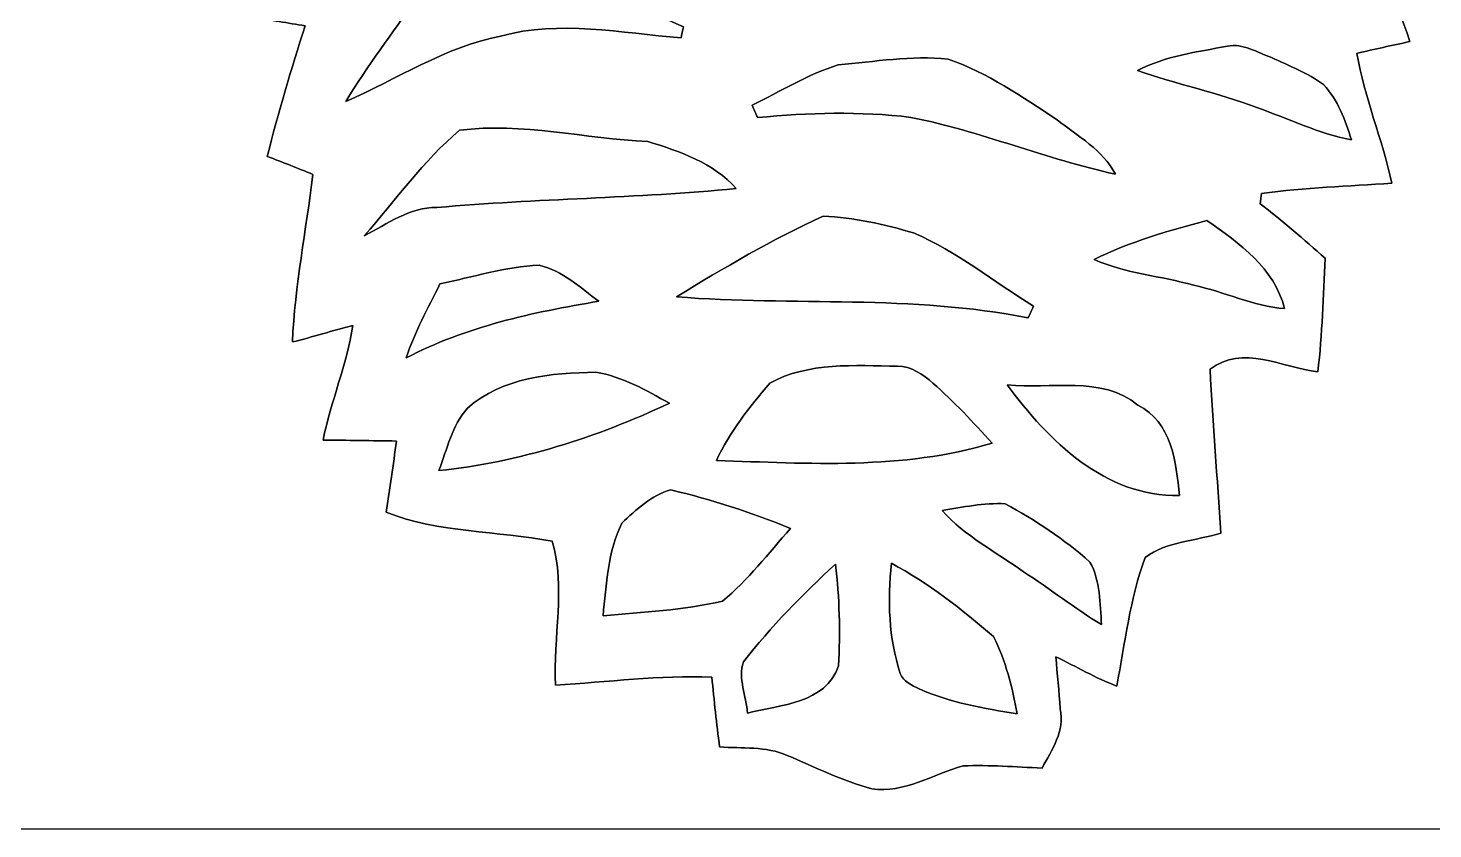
# Model space of a CAD drawing. Header units: centimetres. Extents: x -16.8 to 16.8, y -16.7 to 16.7.
# Drawn here: x -1.89 to 9.46, y -16.67 to -10.19 of the extents above; entities that cross this region are included whole.
import ezdxf

# ---------------------------------------------------------------- set-up
doc = ezdxf.new("R2010")
doc.units = ezdxf.units.CM
doc.header["$MEASUREMENT"] = 0
doc.layers.add('Layer 1', color=7, linetype='Continuous')

msp = doc.modelspace()

# ---------------------------------------------------------------- linework, layer by layer
at = {"layer": 'Layer 1', "color": 7}
for points, knots in [([(-16.77458, 16.66875), (-16.77458, 16.66875), (16.77458, 16.66875), (16.77458, 16.66875), (16.77458, 16.66875), (16.77458, 16.66875), (16.77458, -16.66875), (16.77458, -16.66875), (16.77458, -16.66875), (16.77458, -16.66875), (-16.77458, -16.66875), (-16.77458, -16.66875), (-16.77458, -16.66875), (-16.77458, -16.66875), (-16.77458, 16.66875), (-16.77458, 16.66875), (-16.77458, 16.66875), (-16.77458, 16.66875), (-16.77458, 16.66875), (-16.77458, 16.66875)], [0, 0, 0, 0, 0.16666667, 0.16666667, 0.16666667, 0.16666667, 0.33333333, 0.33333333, 0.33333333, 0.33333333, 0.5, 0.5, 0.5, 0.5, 0.66666667, 0.66666667, 0.66666667, 0.66666667, 1, 1, 1, 1]), ([(4.42172, -5.05248), (3.87279, -5.10752), (3.36762, -5.33859), (2.84198, -5.48746), (2.84198, -5.48746), (2.32869, -5.61693), (1.93887, -5.99158), (1.4986, -6.26075), (1.4986, -6.26075), (1.29575, -6.40927), (1.06151, -6.52251), (0.88477, -6.70384), (0.88477, -6.70384), (0.53269, -7.19102), (0.22401, -7.71948), (0.04445, -8.29592), (0.04445, -8.29592), (-0.00035, -8.54957), (0.00741, -8.81027), (-0.00988, -9.06745), (-0.00988, -9.06745), (0.10478, -9.08262), (0.21766, -9.09355), (0.33337, -9.10978), (0.33337, -9.10978), (0.21343, -9.44809), (0.05362, -9.77053), (-0.06914, -10.10744), (-0.06914, -10.10744), (0.0695, -10.12931), (0.20779, -10.14977), (0.34643, -10.17482), (0.34643, -10.17482), (0.23777, -10.52442), (0.127, -10.87402), (0.04163, -11.23033), (0.04163, -11.23033), (0.1651, -11.2776), (0.28857, -11.32522), (0.41063, -11.37638), (0.41063, -11.37638), (0.35419, -11.82758), (0.26494, -12.27561), (0.24412, -12.73069), (0.24412, -12.73069), (0.40852, -12.69189), (0.56868, -12.63685), (0.73343, -12.59875), (0.73343, -12.59875), (0.68192, -12.91449), (0.55809, -13.21117), (0.49177, -13.52374), (0.49177, -13.52374), (0.68897, -13.52621), (0.88653, -13.52903), (1.08444, -13.5322), (1.08444, -13.5322), (1.0601, -13.72447), (1.03293, -13.91673), (1.00154, -14.10829), (1.00154, -14.10829), (1.42946, -14.27551), (1.89936, -14.25822), (2.34421, -14.34289), (2.34421, -14.34289), (2.45569, -14.71436), (2.34985, -15.12111), (2.37137, -15.50564), (2.37137, -15.50564), (2.79188, -15.48165), (3.21134, -15.42486), (3.63396, -15.44179), (3.63396, -15.44179), (3.65372, -15.62911), (3.67171, -15.81856), (3.69746, -16.00588), (3.69746, -16.00588), (3.87879, -16.01787), (4.07247, -15.99988), (4.24356, -16.07397), (4.24356, -16.07397), (4.46934, -16.16886), (4.68877, -16.28105), (4.92654, -16.34419), (4.92654, -16.34419), (5.19077, -16.38335), (5.42184, -16.22531), (5.66526, -16.15934), (5.66526, -16.15934), (5.87834, -16.15017), (6.09, -16.16851), (6.30308, -16.17627), (6.30308, -16.17627), (6.38281, -16.02881), (6.49041, -15.87712), (6.44948, -15.69791), (6.44948, -15.69791), (6.44384, -15.55679), (6.42479, -15.41674), (6.41526, -15.27704), (6.41526, -15.27704), (6.5786, -15.35501), (6.73629, -15.44884), (6.90668, -15.5134), (6.90668, -15.5134), (6.97618, -15.16627), (7.01252, -14.80538), (7.13775, -14.47412), (7.13775, -14.47412), (7.31097, -14.34218), (7.54592, -14.34147), (7.74806, -14.27586), (7.74806, -14.27586), (7.72231, -13.83418), (7.68138, -13.39356), (7.66163, -12.95188), (7.66163, -12.95188), (7.92162, -12.74798), (8.2483, -12.93918), (8.53299, -12.97199), (8.53299, -12.97199), (8.56721, -12.66719), (8.5792, -12.36027), (8.59226, -12.05442), (8.59226, -12.05442), (8.42151, -11.90131), (8.24583, -11.7535), (8.06556, -11.61239), (8.06556, -11.61239), (8.06838, -11.59193), (8.07402, -11.55136), (8.07685, -11.53089), (8.07685, -11.53089), (8.42645, -11.48151), (8.77958, -11.47198), (9.1313, -11.44623), (9.1313, -11.44623), (9.05157, -11.09239), (8.91187, -10.75373), (8.84837, -10.39671), (8.84837, -10.39671), (8.99054, -10.36391), (9.13306, -10.3318), (9.27594, -10.30182), (9.27594, -10.30182), (9.16234, -9.94163), (8.99266, -9.60226), (8.82862, -9.26324), (8.82862, -9.26324), (8.92739, -9.21068), (9.02723, -9.16023), (9.12777, -9.11049), (9.12777, -9.11049), (8.98666, -8.64447), (8.66775, -8.27158), (8.35942, -7.90751), (8.35942, -7.90751), (8.46631, -7.8673), (8.57497, -7.8299), (8.68292, -7.7918), (8.68292, -7.7918), (8.50512, -7.53498), (8.27722, -7.31838), (8.0645, -7.09154), (8.0645, -7.09154), (8.10648, -6.991), (8.17033, -6.89928), (8.19714, -6.79238), (8.19714, -6.79238), (8.02287, -6.55955), (7.79568, -6.37222), (7.59107, -6.16726), (7.59107, -6.16726), (6.98923, -5.53932), (6.17961, -5.09658), (5.3086, -5.0038), (5.3086, -5.0038), (5.01227, -4.99992), (4.71629, -5.0232), (4.42172, -5.05248)], [0, 0, 0, 0, 0.02173913, 0.02173913, 0.02173913, 0.02173913, 0.04347826, 0.04347826, 0.04347826, 0.04347826, 0.06521739, 0.06521739, 0.06521739, 0.06521739, 0.08695652, 0.08695652, 0.08695652, 0.08695652, 0.10869565, 0.10869565, 0.10869565, 0.10869565, 0.13043478, 0.13043478, 0.13043478, 0.13043478, 0.15217391, 0.15217391, 0.15217391, 0.15217391, 0.17391304, 0.17391304, 0.17391304, 0.17391304, 0.19565217, 0.19565217, 0.19565217, 0.19565217, 0.2173913, 0.2173913, 0.2173913, 0.2173913, 0.23913043, 0.23913043, 0.23913043, 0.23913043, 0.26086957, 0.26086957, 0.26086957, 0.26086957, 0.2826087, 0.2826087, 0.2826087, 0.2826087, 0.30434783, 0.30434783, 0.30434783, 0.30434783, 0.32608696, 0.32608696, 0.32608696, 0.32608696, 0.34782609, 0.34782609, 0.34782609, 0.34782609, 0.36956522, 0.36956522, 0.36956522, 0.36956522, 0.39130435, 0.39130435, 0.39130435, 0.39130435, 0.41304348, 0.41304348, 0.41304348, 0.41304348, 0.43478261, 0.43478261, 0.43478261, 0.43478261, 0.45652174, 0.45652174, 0.45652174, 0.45652174, 0.47826087, 0.47826087, 0.47826087, 0.47826087, 0.5, 0.5, 0.5, 0.5, 0.52173913, 0.52173913, 0.52173913, 0.52173913, 0.54347826, 0.54347826, 0.54347826, 0.54347826, 0.56521739, 0.56521739, 0.56521739, 0.56521739, 0.58695652, 0.58695652, 0.58695652, 0.58695652, 0.60869565, 0.60869565, 0.60869565, 0.60869565, 0.63043478, 0.63043478, 0.63043478, 0.63043478, 0.65217391, 0.65217391, 0.65217391, 0.65217391, 0.67391304, 0.67391304, 0.67391304, 0.67391304, 0.69565217, 0.69565217, 0.69565217, 0.69565217, 0.7173913, 0.7173913, 0.7173913, 0.7173913, 0.73913043, 0.73913043, 0.73913043, 0.73913043, 0.76086957, 0.76086957, 0.76086957, 0.76086957, 0.7826087, 0.7826087, 0.7826087, 0.7826087, 0.80434783, 0.80434783, 0.80434783, 0.80434783, 0.82608696, 0.82608696, 0.82608696, 0.82608696, 0.84782609, 0.84782609, 0.84782609, 0.84782609, 0.86956522, 0.86956522, 0.86956522, 0.86956522, 0.89130435, 0.89130435, 0.89130435, 0.89130435, 0.91304348, 0.91304348, 0.91304348, 0.91304348, 0.93478261, 0.93478261, 0.93478261, 0.93478261, 0.95652174, 0.95652174, 0.95652174, 0.95652174, 1, 1, 1, 1]), ([(1.44427, -9.77582), (1.75966, -9.70386), (2.08703, -9.68128), (2.40912, -9.69963), (2.40912, -9.69963), (2.74884, -9.84356), (3.06811, -10.03335), (3.40536, -10.18364), (3.40536, -10.18364), (3.40042, -10.20586), (3.39055, -10.24996), (3.38561, -10.27218), (3.38561, -10.27218), (2.90124, -10.23267), (2.4063, -10.12613), (1.92722, -10.25701), (1.92722, -10.25701), (1.47638, -10.34627), (1.09008, -10.6045), (0.67592, -10.78689), (0.67592, -10.78689), (0.84843, -10.50008), (1.05128, -10.23267), (1.24531, -9.96068), (1.24531, -9.96068), (1.3021, -9.89083), (1.3529, -9.80264), (1.44427, -9.77582)], [0, 0, 0, 0, 0.125, 0.125, 0.125, 0.125, 0.25, 0.25, 0.25, 0.25, 0.375, 0.375, 0.375, 0.375, 0.5, 0.5, 0.5, 0.5, 0.625, 0.625, 0.625, 0.625, 0.75, 0.75, 0.75, 0.75, 1, 1, 1, 1]), ([(7.80133, -10.33886), (7.92727, -10.3124), (8.04263, -10.39142), (8.15834, -10.43058), (8.15834, -10.43058), (8.30086, -10.49796), (8.4515, -10.55511), (8.57885, -10.65001), (8.57885, -10.65001), (8.69491, -10.77242), (8.75453, -10.93787), (8.80427, -11.09698), (8.80427, -11.09698), (8.53757, -11.04582), (8.2931, -10.92306), (8.03839, -10.83486), (8.03839, -10.83486), (7.72301, -10.71704), (7.39387, -10.64472), (7.07602, -10.53677), (7.07602, -10.53677), (7.29862, -10.41612), (7.55615, -10.38684), (7.80133, -10.33886)], [0, 0, 0, 0, 0.14285714, 0.14285714, 0.14285714, 0.14285714, 0.28571429, 0.28571429, 0.28571429, 0.28571429, 0.42857143, 0.42857143, 0.42857143, 0.42857143, 0.57142857, 0.57142857, 0.57142857, 0.57142857, 0.71428571, 0.71428571, 0.71428571, 0.71428571, 1, 1, 1, 1]), ([(4.65631, -10.48985), (4.94982, -10.46374), (5.24863, -10.41365), (5.54355, -10.44257), (5.54355, -10.44257), (5.86211, -10.55264), (6.14468, -10.75055), (6.42479, -10.93399), (6.42479, -10.93399), (6.59271, -11.06664), (6.79415, -11.17776), (6.89645, -11.37391), (6.89645, -11.37391), (6.33765, -11.2522), (5.80566, -11.02607), (5.24369, -10.91424), (5.24369, -10.91424), (4.8327, -10.86414), (4.41643, -10.8772), (4.00509, -10.916), (4.00509, -10.916), (3.98956, -10.88284), (3.97439, -10.84968), (3.95993, -10.81687), (3.95993, -10.81687), (4.18959, -10.70398), (4.41078, -10.5664), (4.65631, -10.48985)], [0, 0, 0, 0, 0.125, 0.125, 0.125, 0.125, 0.25, 0.25, 0.25, 0.25, 0.375, 0.375, 0.375, 0.375, 0.5, 0.5, 0.5, 0.5, 0.625, 0.625, 0.625, 0.625, 0.75, 0.75, 0.75, 0.75, 1, 1, 1, 1]), ([(1.59597, -11.01901), (2.09938, -10.95163), (2.61126, -11.08886), (3.11679, -11.10968), (3.11679, -11.10968), (3.37185, -11.18941), (3.64878, -11.28219), (3.83117, -11.49033), (3.83117, -11.49033), (3.02683, -11.56829), (2.21756, -11.57182), (1.41287, -11.64343), (1.41287, -11.64343), (1.19098, -11.6399), (1.01177, -11.77678), (0.82444, -11.87274), (0.82444, -11.87274), (1.07774, -11.58699), (1.30175, -11.26314), (1.59597, -11.01901)], [0, 0, 0, 0, 0.16666667, 0.16666667, 0.16666667, 0.16666667, 0.33333333, 0.33333333, 0.33333333, 0.33333333, 0.5, 0.5, 0.5, 0.5, 0.66666667, 0.66666667, 0.66666667, 0.66666667, 1, 1, 1, 1]), ([(4.53461, -11.71399), (4.78155, -11.72492), (5.02814, -11.7789), (5.26556, -11.84945), (5.26556, -11.84945), (5.61587, -11.99727), (5.9122, -12.24421), (6.23464, -12.44212), (6.23464, -12.44212), (6.21947, -12.47316), (6.20466, -12.50491), (6.18984, -12.53666), (6.18984, -12.53666), (5.25357, -12.34687), (4.29401, -12.44036), (3.34857, -12.36592), (3.34857, -12.36592), (3.73309, -12.13097), (4.12432, -11.90096), (4.53461, -11.71399)], [0, 0, 0, 0, 0.16666667, 0.16666667, 0.16666667, 0.16666667, 0.33333333, 0.33333333, 0.33333333, 0.33333333, 0.5, 0.5, 0.5, 0.5, 0.66666667, 0.66666667, 0.66666667, 0.66666667, 1, 1, 1, 1]), ([(6.72571, -12.06429), (7.01322, -11.91966), (7.32578, -11.83076), (7.63623, -11.74856), (7.63623, -11.74856), (7.8994, -11.93306), (8.18127, -12.13203), (8.26382, -12.46117), (8.26382, -12.46117), (8.00911, -12.44212), (7.77663, -12.32359), (7.52934, -12.27243), (7.52934, -12.27243), (7.26299, -12.19659), (6.98006, -12.17718), (6.72571, -12.06429)], [0, 0, 0, 0, 0.2, 0.2, 0.2, 0.2, 0.4, 0.4, 0.4, 0.4, 0.6, 0.6, 0.6, 0.6, 1, 1, 1, 1]), ([(1.43722, -12.26044), (1.70286, -12.20646), (1.96744, -12.12144), (2.23979, -12.11016), (2.23979, -12.11016), (2.4257, -12.15496), (2.57104, -12.29113), (2.72203, -12.4019), (2.72203, -12.4019), (2.18546, -12.49045), (1.64959, -12.60546), (1.16417, -12.85981), (1.16417, -12.85981), (1.2319, -12.65026), (1.34056, -12.45764), (1.43722, -12.26044)], [0, 0, 0, 0, 0.2, 0.2, 0.2, 0.2, 0.4, 0.4, 0.4, 0.4, 0.6, 0.6, 0.6, 0.6, 1, 1, 1, 1]), ([(4.10316, -13.06407), (4.41572, -12.89191), (4.78966, -12.92154), (5.13468, -12.92684), (5.13468, -12.92684), (5.24581, -12.92719), (5.34176, -12.99139), (5.42149, -13.06371), (5.42149, -13.06371), (5.59188, -13.21329), (5.74781, -13.3798), (5.89915, -13.54914), (5.89915, -13.54914), (5.17772, -13.7668), (4.41396, -13.71283), (3.67136, -13.68919), (3.67136, -13.68919), (3.77966, -13.45918), (3.93912, -13.25633), (4.10316, -13.06407)], [0, 0, 0, 0, 0.16666667, 0.16666667, 0.16666667, 0.16666667, 0.33333333, 0.33333333, 0.33333333, 0.33333333, 0.5, 0.5, 0.5, 0.5, 0.66666667, 0.66666667, 0.66666667, 0.66666667, 1, 1, 1, 1]), ([(1.65947, -13.26586), (1.94169, -13.01574), (2.33715, -12.98116), (2.69769, -12.97552), (2.69769, -12.97552), (2.91042, -13.01186), (3.1048, -13.12051), (3.29106, -13.2267), (3.29106, -13.2267), (2.70298, -13.50363), (2.07716, -13.7033), (1.42875, -13.77139), (1.42875, -13.77139), (1.49366, -13.59852), (1.53494, -13.40697), (1.65947, -13.26586)], [0, 0, 0, 0, 0.2, 0.2, 0.2, 0.2, 0.4, 0.4, 0.4, 0.4, 0.6, 0.6, 0.6, 0.6, 1, 1, 1, 1]), ([(6.02262, -13.07853), (6.36729, -13.11592), (6.78603, -12.9981), (7.07707, -13.24116), (7.07707, -13.24116), (7.35118, -13.37663), (7.38681, -13.70189), (7.41468, -13.97212), (7.41468, -13.97212), (6.81073, -13.98446), (6.35494, -13.53044), (6.02262, -13.07853)], [0, 0, 0, 0, 0.25, 0.25, 0.25, 0.25, 0.5, 0.5, 0.5, 0.5, 1, 1, 1, 1]), ([(2.90724, -14.19613), (3.02154, -14.08712), (3.14748, -13.97), (3.302, -13.92696), (3.302, -13.92696), (3.63079, -14.00422), (3.95711, -14.10899), (4.27037, -14.23952), (4.27037, -14.23952), (4.09222, -14.4399), (3.92783, -14.65721), (3.71934, -14.82654), (3.71934, -14.82654), (3.40466, -14.90274), (3.07693, -14.91474), (2.75519, -14.94578), (2.75519, -14.94578), (2.78236, -14.69319), (2.79259, -14.42649), (2.90724, -14.19613)], [0, 0, 0, 0, 0.16666667, 0.16666667, 0.16666667, 0.16666667, 0.33333333, 0.33333333, 0.33333333, 0.33333333, 0.5, 0.5, 0.5, 0.5, 0.66666667, 0.66666667, 0.66666667, 0.66666667, 1, 1, 1, 1]), ([(5.49522, -14.09488), (5.66349, -14.06666), (5.83318, -14.02997), (6.00534, -14.0395), (6.00534, -14.0395), (6.24911, -14.17108), (6.483, -14.3256), (6.69043, -14.51046), (6.69043, -14.51046), (6.77545, -14.66109), (6.77051, -14.84665), (6.78497, -15.01599), (6.78497, -15.01599), (6.5659, -14.88722), (6.3687, -14.7253), (6.15421, -14.59018), (6.15421, -14.59018), (5.93055, -14.43108), (5.68184, -14.29949), (5.49522, -14.09488)], [0, 0, 0, 0, 0.16666667, 0.16666667, 0.16666667, 0.16666667, 0.33333333, 0.33333333, 0.33333333, 0.33333333, 0.5, 0.5, 0.5, 0.5, 0.66666667, 0.66666667, 0.66666667, 0.66666667, 1, 1, 1, 1]), ([(3.89008, -15.31867), (4.11162, -15.03327), (4.36668, -14.77186), (4.63374, -14.52809), (4.63374, -14.52809), (4.66619, -14.80079), (4.6736, -15.07561), (4.65914, -15.35007), (4.65914, -15.35007), (4.54907, -15.6591), (4.19347, -15.66192), (3.92359, -15.73142), (3.92359, -15.73142), (3.91089, -15.5956), (3.84528, -15.45237), (3.89008, -15.31867)], [0, 0, 0, 0, 0.2, 0.2, 0.2, 0.2, 0.4, 0.4, 0.4, 0.4, 0.6, 0.6, 0.6, 0.6, 1, 1, 1, 1]), ([(5.08564, -14.52069), (5.3848, -14.68014), (5.65538, -14.89181), (5.91114, -15.11335), (5.91114, -15.11335), (6.01027, -15.30703), (6.06249, -15.52504), (6.10341, -15.73883), (6.10341, -15.73883), (5.83424, -15.69473), (5.56189, -15.64746), (5.31142, -15.53704), (5.31142, -15.53704), (5.2511, -15.50846), (5.18195, -15.47742), (5.15726, -15.41074), (5.15726, -15.41074), (5.06271, -15.12464), (5.05531, -14.81772), (5.08564, -14.52069)], [0, 0, 0, 0, 0.16666667, 0.16666667, 0.16666667, 0.16666667, 0.33333333, 0.33333333, 0.33333333, 0.33333333, 0.5, 0.5, 0.5, 0.5, 0.66666667, 0.66666667, 0.66666667, 0.66666667, 1, 1, 1, 1])]:
    msp.add_open_spline(points, degree=3, knots=knots, dxfattribs=at)
at = {"layer": 'Layer 1', "color": 251}
for points, knots in [([(4.42172, -5.05248), (4.71629, -5.0232), (5.01227, -4.99992), (5.3086, -5.0038), (5.3086, -5.0038), (6.17961, -5.09658), (6.98923, -5.53932), (7.59107, -6.16726), (7.59107, -6.16726), (7.79568, -6.37222), (8.02287, -6.55955), (8.19714, -6.79238), (8.19714, -6.79238), (8.17033, -6.89928), (8.10648, -6.991), (8.0645, -7.09154), (8.0645, -7.09154), (8.27722, -7.31838), (8.50512, -7.53498), (8.68292, -7.7918), (8.68292, -7.7918), (8.57497, -7.8299), (8.46631, -7.8673), (8.35942, -7.90751), (8.35942, -7.90751), (8.66775, -8.27158), (8.98666, -8.64447), (9.12777, -9.11049), (9.12777, -9.11049), (9.02723, -9.16023), (8.92739, -9.21068), (8.82862, -9.26324), (8.82862, -9.26324), (8.99266, -9.60226), (9.16234, -9.94163), (9.27594, -10.30182), (9.27594, -10.30182), (9.13306, -10.3318), (8.99054, -10.36391), (8.84837, -10.39671), (8.84837, -10.39671), (8.91187, -10.75373), (9.05157, -11.09239), (9.1313, -11.44623), (9.1313, -11.44623), (8.77958, -11.47198), (8.42645, -11.48151), (8.07685, -11.53089), (8.07685, -11.53089), (8.07402, -11.55136), (8.06838, -11.59193), (8.06556, -11.61239), (8.06556, -11.61239), (8.24583, -11.7535), (8.42151, -11.90131), (8.59226, -12.05442), (8.59226, -12.05442), (8.5792, -12.36027), (8.56721, -12.66719), (8.53299, -12.97199), (8.53299, -12.97199), (8.2483, -12.93918), (7.92162, -12.74798), (7.66163, -12.95188), (7.66163, -12.95188), (7.68138, -13.39356), (7.72231, -13.83418), (7.74806, -14.27586), (7.74806, -14.27586), (7.54592, -14.34147), (7.31097, -14.34218), (7.13775, -14.47412), (7.13775, -14.47412), (7.01252, -14.80538), (6.97618, -15.16627), (6.90668, -15.5134), (6.90668, -15.5134), (6.73629, -15.44884), (6.5786, -15.35501), (6.41526, -15.27704), (6.41526, -15.27704), (6.42479, -15.41674), (6.44384, -15.55679), (6.44948, -15.69791), (6.44948, -15.69791), (6.49041, -15.87712), (6.38281, -16.02881), (6.30308, -16.17627), (6.30308, -16.17627), (6.09, -16.16851), (5.87834, -16.15017), (5.66526, -16.15934), (5.66526, -16.15934), (5.42184, -16.22531), (5.19077, -16.38335), (4.92654, -16.34419), (4.92654, -16.34419), (4.68877, -16.28105), (4.46934, -16.16886), (4.24356, -16.07397), (4.24356, -16.07397), (4.07247, -15.99988), (3.87879, -16.01787), (3.69746, -16.00588), (3.69746, -16.00588), (3.67171, -15.81856), (3.65372, -15.62911), (3.63396, -15.44179), (3.63396, -15.44179), (3.21134, -15.42486), (2.79188, -15.48165), (2.37137, -15.50564), (2.37137, -15.50564), (2.34985, -15.12111), (2.45569, -14.71436), (2.34421, -14.34289), (2.34421, -14.34289), (1.89936, -14.25822), (1.42946, -14.27551), (1.00154, -14.10829), (1.00154, -14.10829), (1.03293, -13.91673), (1.0601, -13.72447), (1.08444, -13.5322), (1.08444, -13.5322), (0.88653, -13.52903), (0.68897, -13.52621), (0.49177, -13.52374), (0.49177, -13.52374), (0.55809, -13.21117), (0.68192, -12.91449), (0.73343, -12.59875), (0.73343, -12.59875), (0.56868, -12.63685), (0.40852, -12.69189), (0.24412, -12.73069), (0.24412, -12.73069), (0.26494, -12.27561), (0.35419, -11.82758), (0.41063, -11.37638), (0.41063, -11.37638), (0.28857, -11.32522), (0.1651, -11.2776), (0.04163, -11.23033), (0.04163, -11.23033), (0.127, -10.87402), (0.23777, -10.52442), (0.34643, -10.17482), (0.34643, -10.17482), (0.20779, -10.14977), (0.0695, -10.12931), (-0.06914, -10.10744), (-0.06914, -10.10744), (0.05362, -9.77053), (0.21343, -9.44809), (0.33337, -9.10978), (0.33337, -9.10978), (0.21766, -9.09355), (0.10478, -9.08262), (-0.00988, -9.06745), (-0.00988, -9.06745), (0.00741, -8.81027), (-0.00035, -8.54957), (0.04445, -8.29592), (0.04445, -8.29592), (0.22401, -7.71948), (0.53269, -7.19102), (0.88477, -6.70384), (0.88477, -6.70384), (1.06151, -6.52251), (1.29575, -6.40927), (1.4986, -6.26075), (1.4986, -6.26075), (1.93887, -5.99158), (2.32869, -5.61693), (2.84198, -5.48746), (2.84198, -5.48746), (3.36762, -5.33859), (3.87279, -5.10752), (4.42172, -5.05248), (4.42172, -5.05248), (4.42172, -5.05248), (4.42172, -5.05248), (4.42172, -5.05248)], [0, 0, 0, 0, 0.0212766, 0.0212766, 0.0212766, 0.0212766, 0.04255319, 0.04255319, 0.04255319, 0.04255319, 0.06382979, 0.06382979, 0.06382979, 0.06382979, 0.08510638, 0.08510638, 0.08510638, 0.08510638, 0.10638298, 0.10638298, 0.10638298, 0.10638298, 0.12765957, 0.12765957, 0.12765957, 0.12765957, 0.14893617, 0.14893617, 0.14893617, 0.14893617, 0.17021277, 0.17021277, 0.17021277, 0.17021277, 0.19148936, 0.19148936, 0.19148936, 0.19148936, 0.21276596, 0.21276596, 0.21276596, 0.21276596, 0.23404255, 0.23404255, 0.23404255, 0.23404255, 0.25531915, 0.25531915, 0.25531915, 0.25531915, 0.27659574, 0.27659574, 0.27659574, 0.27659574, 0.29787234, 0.29787234, 0.29787234, 0.29787234, 0.31914894, 0.31914894, 0.31914894, 0.31914894, 0.34042553, 0.34042553, 0.34042553, 0.34042553, 0.36170213, 0.36170213, 0.36170213, 0.36170213, 0.38297872, 0.38297872, 0.38297872, 0.38297872, 0.40425532, 0.40425532, 0.40425532, 0.40425532, 0.42553191, 0.42553191, 0.42553191, 0.42553191, 0.44680851, 0.44680851, 0.44680851, 0.44680851, 0.46808511, 0.46808511, 0.46808511, 0.46808511, 0.4893617, 0.4893617, 0.4893617, 0.4893617, 0.5106383, 0.5106383, 0.5106383, 0.5106383, 0.53191489, 0.53191489, 0.53191489, 0.53191489, 0.55319149, 0.55319149, 0.55319149, 0.55319149, 0.57446809, 0.57446809, 0.57446809, 0.57446809, 0.59574468, 0.59574468, 0.59574468, 0.59574468, 0.61702128, 0.61702128, 0.61702128, 0.61702128, 0.63829787, 0.63829787, 0.63829787, 0.63829787, 0.65957447, 0.65957447, 0.65957447, 0.65957447, 0.68085106, 0.68085106, 0.68085106, 0.68085106, 0.70212766, 0.70212766, 0.70212766, 0.70212766, 0.72340426, 0.72340426, 0.72340426, 0.72340426, 0.74468085, 0.74468085, 0.74468085, 0.74468085, 0.76595745, 0.76595745, 0.76595745, 0.76595745, 0.78723404, 0.78723404, 0.78723404, 0.78723404, 0.80851064, 0.80851064, 0.80851064, 0.80851064, 0.82978723, 0.82978723, 0.82978723, 0.82978723, 0.85106383, 0.85106383, 0.85106383, 0.85106383, 0.87234043, 0.87234043, 0.87234043, 0.87234043, 0.89361702, 0.89361702, 0.89361702, 0.89361702, 0.91489362, 0.91489362, 0.91489362, 0.91489362, 0.93617021, 0.93617021, 0.93617021, 0.93617021, 0.95744681, 0.95744681, 0.95744681, 0.95744681, 1, 1, 1, 1]), ([(1.44427, -9.77582), (1.3529, -9.80264), (1.3021, -9.89083), (1.24531, -9.96068), (1.24531, -9.96068), (1.05128, -10.23267), (0.84843, -10.50008), (0.67592, -10.78689), (0.67592, -10.78689), (1.09008, -10.6045), (1.47638, -10.34627), (1.92722, -10.25701), (1.92722, -10.25701), (2.4063, -10.12613), (2.90124, -10.23267), (3.38561, -10.27218), (3.38561, -10.27218), (3.39055, -10.24996), (3.40042, -10.20586), (3.40536, -10.18364), (3.40536, -10.18364), (3.06811, -10.03335), (2.74884, -9.84356), (2.40912, -9.69963), (2.40912, -9.69963), (2.08703, -9.68128), (1.75966, -9.70386), (1.44427, -9.77582), (1.44427, -9.77582), (1.44427, -9.77582), (1.44427, -9.77582), (1.44427, -9.77582)], [0, 0, 0, 0, 0.11111111, 0.11111111, 0.11111111, 0.11111111, 0.22222222, 0.22222222, 0.22222222, 0.22222222, 0.33333333, 0.33333333, 0.33333333, 0.33333333, 0.44444444, 0.44444444, 0.44444444, 0.44444444, 0.55555556, 0.55555556, 0.55555556, 0.55555556, 0.66666667, 0.66666667, 0.66666667, 0.66666667, 0.77777778, 0.77777778, 0.77777778, 0.77777778, 1, 1, 1, 1]), ([(7.80133, -10.33886), (7.55615, -10.38684), (7.29862, -10.41612), (7.07602, -10.53677), (7.07602, -10.53677), (7.39387, -10.64472), (7.72301, -10.71704), (8.03839, -10.83486), (8.03839, -10.83486), (8.2931, -10.92306), (8.53757, -11.04582), (8.80427, -11.09698), (8.80427, -11.09698), (8.75453, -10.93787), (8.69491, -10.77242), (8.57885, -10.65001), (8.57885, -10.65001), (8.4515, -10.55511), (8.30086, -10.49796), (8.15834, -10.43058), (8.15834, -10.43058), (8.04263, -10.39142), (7.92727, -10.3124), (7.80133, -10.33886), (7.80133, -10.33886), (7.80133, -10.33886), (7.80133, -10.33886), (7.80133, -10.33886)], [0, 0, 0, 0, 0.125, 0.125, 0.125, 0.125, 0.25, 0.25, 0.25, 0.25, 0.375, 0.375, 0.375, 0.375, 0.5, 0.5, 0.5, 0.5, 0.625, 0.625, 0.625, 0.625, 0.75, 0.75, 0.75, 0.75, 1, 1, 1, 1]), ([(4.65631, -10.48985), (4.41078, -10.5664), (4.18959, -10.70398), (3.95993, -10.81687), (3.95993, -10.81687), (3.97439, -10.84968), (3.98956, -10.88284), (4.00509, -10.916), (4.00509, -10.916), (4.41643, -10.8772), (4.8327, -10.86414), (5.24369, -10.91424), (5.24369, -10.91424), (5.80566, -11.02607), (6.33765, -11.2522), (6.89645, -11.37391), (6.89645, -11.37391), (6.79415, -11.17776), (6.59271, -11.06664), (6.42479, -10.93399), (6.42479, -10.93399), (6.14468, -10.75055), (5.86211, -10.55264), (5.54355, -10.44257), (5.54355, -10.44257), (5.24863, -10.41365), (4.94982, -10.46374), (4.65631, -10.48985), (4.65631, -10.48985), (4.65631, -10.48985), (4.65631, -10.48985), (4.65631, -10.48985)], [0, 0, 0, 0, 0.11111111, 0.11111111, 0.11111111, 0.11111111, 0.22222222, 0.22222222, 0.22222222, 0.22222222, 0.33333333, 0.33333333, 0.33333333, 0.33333333, 0.44444444, 0.44444444, 0.44444444, 0.44444444, 0.55555556, 0.55555556, 0.55555556, 0.55555556, 0.66666667, 0.66666667, 0.66666667, 0.66666667, 0.77777778, 0.77777778, 0.77777778, 0.77777778, 1, 1, 1, 1]), ([(1.59597, -11.01901), (1.30175, -11.26314), (1.07774, -11.58699), (0.82444, -11.87274), (0.82444, -11.87274), (1.01177, -11.77678), (1.19098, -11.6399), (1.41287, -11.64343), (1.41287, -11.64343), (2.21756, -11.57182), (3.02683, -11.56829), (3.83117, -11.49033), (3.83117, -11.49033), (3.64878, -11.28219), (3.37185, -11.18941), (3.11679, -11.10968), (3.11679, -11.10968), (2.61126, -11.08886), (2.09938, -10.95163), (1.59597, -11.01901), (1.59597, -11.01901), (1.59597, -11.01901), (1.59597, -11.01901), (1.59597, -11.01901)], [0, 0, 0, 0, 0.14285714, 0.14285714, 0.14285714, 0.14285714, 0.28571429, 0.28571429, 0.28571429, 0.28571429, 0.42857143, 0.42857143, 0.42857143, 0.42857143, 0.57142857, 0.57142857, 0.57142857, 0.57142857, 0.71428571, 0.71428571, 0.71428571, 0.71428571, 1, 1, 1, 1]), ([(4.53461, -11.71399), (4.12432, -11.90096), (3.73309, -12.13097), (3.34857, -12.36592), (3.34857, -12.36592), (4.29401, -12.44036), (5.25357, -12.34687), (6.18984, -12.53666), (6.18984, -12.53666), (6.20466, -12.50491), (6.21947, -12.47316), (6.23464, -12.44212), (6.23464, -12.44212), (5.9122, -12.24421), (5.61587, -11.99727), (5.26556, -11.84945), (5.26556, -11.84945), (5.02814, -11.7789), (4.78155, -11.72492), (4.53461, -11.71399), (4.53461, -11.71399), (4.53461, -11.71399), (4.53461, -11.71399), (4.53461, -11.71399)], [0, 0, 0, 0, 0.14285714, 0.14285714, 0.14285714, 0.14285714, 0.28571429, 0.28571429, 0.28571429, 0.28571429, 0.42857143, 0.42857143, 0.42857143, 0.42857143, 0.57142857, 0.57142857, 0.57142857, 0.57142857, 0.71428571, 0.71428571, 0.71428571, 0.71428571, 1, 1, 1, 1]), ([(6.72571, -12.06429), (6.98006, -12.17718), (7.26299, -12.19659), (7.52934, -12.27243), (7.52934, -12.27243), (7.77663, -12.32359), (8.00911, -12.44212), (8.26382, -12.46117), (8.26382, -12.46117), (8.18127, -12.13203), (7.8994, -11.93306), (7.63623, -11.74856), (7.63623, -11.74856), (7.32578, -11.83076), (7.01322, -11.91966), (6.72571, -12.06429), (6.72571, -12.06429), (6.72571, -12.06429), (6.72571, -12.06429), (6.72571, -12.06429)], [0, 0, 0, 0, 0.16666667, 0.16666667, 0.16666667, 0.16666667, 0.33333333, 0.33333333, 0.33333333, 0.33333333, 0.5, 0.5, 0.5, 0.5, 0.66666667, 0.66666667, 0.66666667, 0.66666667, 1, 1, 1, 1]), ([(1.43722, -12.26044), (1.34056, -12.45764), (1.2319, -12.65026), (1.16417, -12.85981), (1.16417, -12.85981), (1.64959, -12.60546), (2.18546, -12.49045), (2.72203, -12.4019), (2.72203, -12.4019), (2.57104, -12.29113), (2.4257, -12.15496), (2.23979, -12.11016), (2.23979, -12.11016), (1.96744, -12.12144), (1.70286, -12.20646), (1.43722, -12.26044), (1.43722, -12.26044), (1.43722, -12.26044), (1.43722, -12.26044), (1.43722, -12.26044)], [0, 0, 0, 0, 0.16666667, 0.16666667, 0.16666667, 0.16666667, 0.33333333, 0.33333333, 0.33333333, 0.33333333, 0.5, 0.5, 0.5, 0.5, 0.66666667, 0.66666667, 0.66666667, 0.66666667, 1, 1, 1, 1]), ([(4.10316, -13.06407), (3.93912, -13.25633), (3.77966, -13.45918), (3.67136, -13.68919), (3.67136, -13.68919), (4.41396, -13.71283), (5.17772, -13.7668), (5.89915, -13.54914), (5.89915, -13.54914), (5.74781, -13.3798), (5.59188, -13.21329), (5.42149, -13.06371), (5.42149, -13.06371), (5.34176, -12.99139), (5.24581, -12.92719), (5.13468, -12.92684), (5.13468, -12.92684), (4.78966, -12.92154), (4.41572, -12.89191), (4.10316, -13.06407), (4.10316, -13.06407), (4.10316, -13.06407), (4.10316, -13.06407), (4.10316, -13.06407)], [0, 0, 0, 0, 0.14285714, 0.14285714, 0.14285714, 0.14285714, 0.28571429, 0.28571429, 0.28571429, 0.28571429, 0.42857143, 0.42857143, 0.42857143, 0.42857143, 0.57142857, 0.57142857, 0.57142857, 0.57142857, 0.71428571, 0.71428571, 0.71428571, 0.71428571, 1, 1, 1, 1]), ([(1.65947, -13.26586), (1.53494, -13.40697), (1.49366, -13.59852), (1.42875, -13.77139), (1.42875, -13.77139), (2.07716, -13.7033), (2.70298, -13.50363), (3.29106, -13.2267), (3.29106, -13.2267), (3.1048, -13.12051), (2.91042, -13.01186), (2.69769, -12.97552), (2.69769, -12.97552), (2.33715, -12.98116), (1.94169, -13.01574), (1.65947, -13.26586), (1.65947, -13.26586), (1.65947, -13.26586), (1.65947, -13.26586), (1.65947, -13.26586)], [0, 0, 0, 0, 0.16666667, 0.16666667, 0.16666667, 0.16666667, 0.33333333, 0.33333333, 0.33333333, 0.33333333, 0.5, 0.5, 0.5, 0.5, 0.66666667, 0.66666667, 0.66666667, 0.66666667, 1, 1, 1, 1]), ([(6.02262, -13.07853), (6.35494, -13.53044), (6.81073, -13.98446), (7.41468, -13.97212), (7.41468, -13.97212), (7.38681, -13.70189), (7.35118, -13.37663), (7.07707, -13.24116), (7.07707, -13.24116), (6.78603, -12.9981), (6.36729, -13.11592), (6.02262, -13.07853), (6.02262, -13.07853), (6.02262, -13.07853), (6.02262, -13.07853), (6.02262, -13.07853)], [0, 0, 0, 0, 0.2, 0.2, 0.2, 0.2, 0.4, 0.4, 0.4, 0.4, 0.6, 0.6, 0.6, 0.6, 1, 1, 1, 1]), ([(2.90724, -14.19613), (2.79259, -14.42649), (2.78236, -14.69319), (2.75519, -14.94578), (2.75519, -14.94578), (3.07693, -14.91474), (3.40466, -14.90274), (3.71934, -14.82654), (3.71934, -14.82654), (3.92783, -14.65721), (4.09222, -14.4399), (4.27037, -14.23952), (4.27037, -14.23952), (3.95711, -14.10899), (3.63079, -14.00422), (3.302, -13.92696), (3.302, -13.92696), (3.14748, -13.97), (3.02154, -14.08712), (2.90724, -14.19613), (2.90724, -14.19613), (2.90724, -14.19613), (2.90724, -14.19613), (2.90724, -14.19613)], [0, 0, 0, 0, 0.14285714, 0.14285714, 0.14285714, 0.14285714, 0.28571429, 0.28571429, 0.28571429, 0.28571429, 0.42857143, 0.42857143, 0.42857143, 0.42857143, 0.57142857, 0.57142857, 0.57142857, 0.57142857, 0.71428571, 0.71428571, 0.71428571, 0.71428571, 1, 1, 1, 1]), ([(5.49522, -14.09488), (5.68184, -14.29949), (5.93055, -14.43108), (6.15421, -14.59018), (6.15421, -14.59018), (6.3687, -14.7253), (6.5659, -14.88722), (6.78497, -15.01599), (6.78497, -15.01599), (6.77051, -14.84665), (6.77545, -14.66109), (6.69043, -14.51046), (6.69043, -14.51046), (6.483, -14.3256), (6.24911, -14.17108), (6.00534, -14.0395), (6.00534, -14.0395), (5.83318, -14.02997), (5.66349, -14.06666), (5.49522, -14.09488), (5.49522, -14.09488), (5.49522, -14.09488), (5.49522, -14.09488), (5.49522, -14.09488)], [0, 0, 0, 0, 0.14285714, 0.14285714, 0.14285714, 0.14285714, 0.28571429, 0.28571429, 0.28571429, 0.28571429, 0.42857143, 0.42857143, 0.42857143, 0.42857143, 0.57142857, 0.57142857, 0.57142857, 0.57142857, 0.71428571, 0.71428571, 0.71428571, 0.71428571, 1, 1, 1, 1]), ([(3.89008, -15.31867), (3.84528, -15.45237), (3.91089, -15.5956), (3.92359, -15.73142), (3.92359, -15.73142), (4.19347, -15.66192), (4.54907, -15.6591), (4.65914, -15.35007), (4.65914, -15.35007), (4.6736, -15.07561), (4.66619, -14.80079), (4.63374, -14.52809), (4.63374, -14.52809), (4.36668, -14.77186), (4.11162, -15.03327), (3.89008, -15.31867), (3.89008, -15.31867), (3.89008, -15.31867), (3.89008, -15.31867), (3.89008, -15.31867)], [0, 0, 0, 0, 0.16666667, 0.16666667, 0.16666667, 0.16666667, 0.33333333, 0.33333333, 0.33333333, 0.33333333, 0.5, 0.5, 0.5, 0.5, 0.66666667, 0.66666667, 0.66666667, 0.66666667, 1, 1, 1, 1]), ([(5.08564, -14.52069), (5.05531, -14.81772), (5.06271, -15.12464), (5.15726, -15.41074), (5.15726, -15.41074), (5.18195, -15.47742), (5.2511, -15.50846), (5.31142, -15.53704), (5.31142, -15.53704), (5.56189, -15.64746), (5.83424, -15.69473), (6.10341, -15.73883), (6.10341, -15.73883), (6.06249, -15.52504), (6.01027, -15.30703), (5.91114, -15.11335), (5.91114, -15.11335), (5.65538, -14.89181), (5.3848, -14.68014), (5.08564, -14.52069)], [0, 0, 0, 0, 0.16666667, 0.16666667, 0.16666667, 0.16666667, 0.33333333, 0.33333333, 0.33333333, 0.33333333, 0.5, 0.5, 0.5, 0.5, 0.66666667, 0.66666667, 0.66666667, 0.66666667, 1, 1, 1, 1])]:
    msp.add_open_spline(points, degree=3, knots=knots, dxfattribs=at)

doc.saveas('drawing.dxf')
